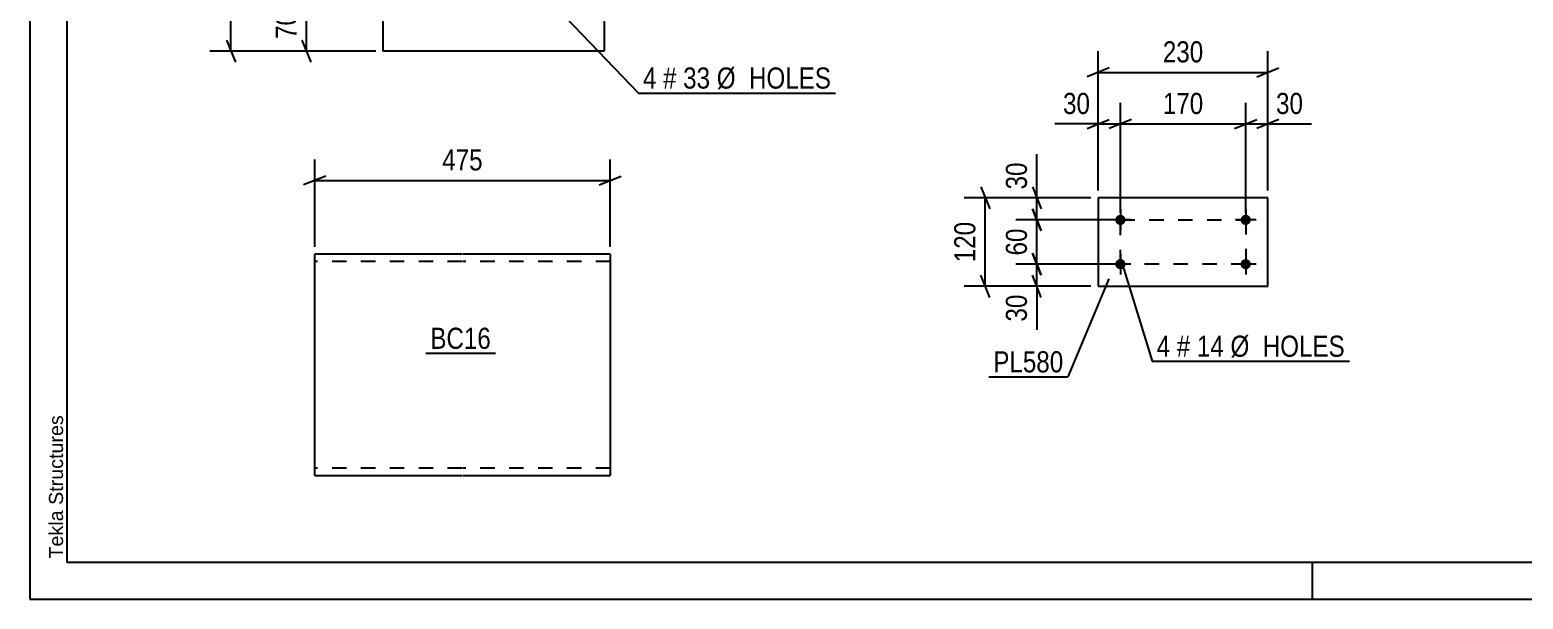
# Model space of a CAD drawing. Header units: millimetres. Extents: x 0 to 594, y 0 to 420.
# Drawn here: x 0 to 202.6, y 0 to 77.2 of the extents above; entities that cross this region are included whole.
import ezdxf

# ---------------------------------------------------------------- set-up
doc = ezdxf.new("R2010")
doc.units = ezdxf.units.MM
doc.linetypes.add('DXK_LINE_DOT2', pattern=[3.9198, 1.9599, -1.9599])
doc.styles.add('Arial', font='ARIAL.TTF', dxfattribs={"height": 0.2})
doc.styles.add('Arial Narrow', font='ARIALN.TTF', dxfattribs={"height": 0.2})

# ---------------------------------------------------------------- blocks, each defined once
blk = doc.blocks.new('Unknown-284935137-1132')
at = {"color": 5, "linetype": 'Continuous'}
for p, q in [((0, 420), (0, 0)), ((5, 415), (5, 5)), ((5, 5), (589, 5)), ((174, 0), (174, 5)), ((0, 0), (594, 0))]:
    blk.add_line(p, q, dxfattribs=at)
at = {"color": 174, "linetype": 'Continuous', "style": 'Arial'}
blk.add_text('Tekla Structures', height=1.9102, rotation=90, dxfattribs=at).set_placement((4.5, 5.5))
blk = doc.blocks.new('Part-284935137-10054 - 10053')
at = {"color": 2, "linetype": 'Continuous'}
for p, q in [((58.64, 46.75), (38.64, 46.75)), ((38.64, 16.75), (38.64, 46.75)), ((78.74, 46.75), (58.74, 46.75)), ((78.74, 46.75), (78.74, 16.75)), ((38.64, 16.75), (58.64, 16.75)), ((58.74, 16.75), (78.74, 16.75))]:
    blk.add_line(p, q, dxfattribs=at)
at = {"color": 7, "linetype": 'DXK_LINE_DOT2'}
for p, q in [((58.64, 45.75), (38.64, 45.75)), ((78.74, 45.75), (58.74, 45.75)), ((38.64, 17.75), (38.64, 17.83)), ((58.64, 17.75), (38.64, 17.75)), ((78.74, 17.75), (58.74, 17.75)), ((78.74, 17.75), (78.74, 17.83))]:
    blk.add_line(p, q, dxfattribs=at)
blk = doc.blocks.new('Part-284935137-10062 - 10061')
at = {"color": 2, "linetype": 'Continuous'}
for p, q in [((47.93, 74.26), (47.93, 118.26)), ((47.93, 118.26), (77.93, 118.26)), ((77.93, 118.26), (77.93, 74.26)), ((77.93, 74.26), (47.93, 74.26))]:
    blk.add_line(p, q, dxfattribs=at)
blk = doc.blocks.new('Part-284935137-10135 - 10134')
at = {"color": 2, "linetype": 'Continuous'}
for p, q in [((167.95, 54.4), (144.95, 54.4)), ((144.95, 54.4), (144.95, 42.4)), ((167.95, 42.4), (167.95, 54.4)), ((144.95, 42.4), (167.95, 42.4))]:
    blk.add_line(p, q, dxfattribs=at)
blk = doc.blocks.new('Bolt-284935137-10136 - 10134')
at = {"linetype": 'Continuous'}
for points in [[(147.95, 50.7, -1), (147.95, 52.1, -1)], [(164.95, 50.7, -1), (164.95, 52.1, -1)], [(147.95, 44.7, -1), (147.95, 46.1, -1)], [(164.95, 44.7, -1), (164.95, 46.1, -1)]]:
    blk.add_hatch(color=1, dxfattribs=at).paths.add_polyline_path(points)
at = {"color": 1, "linetype": 'Continuous'}
for p, q in [((147.95, 52.8), (147.95, 50)), ((164.95, 52.8), (164.95, 50)), ((149.35, 51.4), (146.55, 51.4)), ((166.35, 51.4), (163.55, 51.4)), ((147.95, 46.8), (147.95, 44)), ((164.95, 46.8), (164.95, 44)), ((149.35, 45.4), (146.55, 45.4)), ((166.35, 45.4), (163.55, 45.4))]:
    blk.add_line(p, q, dxfattribs=at)
blk = doc.blocks.new('Rectangle-284935137-12841 - 10134')
at = {"color": 1, "linetype": 'DXK_LINE_DOT2'}
blk.add_lwpolyline([(147.95, 51.4), (164.95, 51.4), (164.95, 45.4), (147.95, 45.4), (147.95, 51.4)], close=True, dxfattribs=at)
blk = doc.blocks.new('StraightDimension-284935137-10574 - 10053')
at = {"color": 7, "linetype": 'Continuous'}
for p, q in [((38.64, 47.75), (38.64, 59.6)), ((78.74, 47.75), (78.74, 59.6)), ((40.14, 57.35), (37.14, 56.15)), ((38.64, 56.75), (78.74, 56.75)), ((77.24, 56.15), (80.24, 57.35))]:
    blk.add_line(p, q, dxfattribs=at)
at = {"color": 0}
blk.add_wipeout([(62.03, 57.5), (62.03, 61.7), (55.35, 61.7), (55.35, 57.5)], dxfattribs=at)
at = {"color": 3, "style": 'Arial Narrow'}
blk.add_text('475', height=2.863, dxfattribs=at).set_placement((55.95, 58.1))
blk = doc.blocks.new('StraightDimension-284935137-10580 - 10061')
at = {"color": 7, "linetype": 'Continuous'}
for p, q in [((54.43, 81.26), (34.7, 81.26)), ((36.95, 82.76), (38.15, 79.76)), ((37.55, 74.26), (37.55, 81.26)), ((38.15, 72.76), (36.95, 75.76)), ((46.93, 74.26), (34.7, 74.26))]:
    blk.add_line(p, q, dxfattribs=at)
at = {"color": 0}
blk.add_wipeout([(36.8, 80.19), (32.6, 80.19), (32.6, 75.33), (36.8, 75.33)], dxfattribs=at)
at = {"color": 3, "style": 'Arial Narrow'}
blk.add_text('70', height=2.863, rotation=90.0002, dxfattribs=at).set_placement((36.2, 75.93))
blk = doc.blocks.new('StraightDimension-284935137-10590 - 10061')
at = {"color": 7, "linetype": 'Continuous'}
for p, q in [((27.88, 116.76), (26.68, 119.76)), ((46.93, 118.26), (24.43, 118.26)), ((27.28, 74.26), (27.28, 118.26)), ((26.68, 75.76), (27.88, 72.76)), ((46.93, 74.26), (24.43, 74.26))]:
    blk.add_line(p, q, dxfattribs=at)
at = {"color": 0}
blk.add_wipeout([(26.53, 99.6), (22.33, 99.6), (22.33, 92.91), (26.53, 92.91)], dxfattribs=at)
at = {"color": 3, "style": 'Arial Narrow'}
blk.add_text('440', height=2.863, rotation=90.0002, dxfattribs=at).set_placement((25.93, 93.51))
blk = doc.blocks.new('StraightDimension-284935137-10725 - 10134')
at = {"color": 7, "linetype": 'Continuous'}
for p, q in [((136.02, 55.9), (137.22, 52.9)), ((143.95, 54.4), (133.77, 54.4)), ((137.22, 49.9), (136.02, 52.9)), ((136.62, 51.4), (136.62, 54.4)), ((146.95, 51.4), (133.77, 51.4))]:
    blk.add_line(p, q, dxfattribs=at)
at = {"color": 0}
blk.add_wipeout([(135.87, 59.79), (131.67, 59.79), (131.67, 54.93), (135.87, 54.93)], dxfattribs=at)
at = {"color": 7, "linetype": 'Continuous'}
blk.add_line((136.62, 54.4), (136.62, 60.31), dxfattribs=at)
blk.add_line((136.62, 54.4), (136.62, 60.31), dxfattribs=at)
at = {"color": 3, "style": 'Arial Narrow'}
blk.add_text('30', height=2.863, rotation=90.0002, dxfattribs=at).set_placement((135.27, 55.53))
blk = doc.blocks.new('StraightDimension-284935137-10726 - 10134')
at = {"color": 7, "linetype": 'Continuous'}
for p, q in [((136.02, 52.9), (137.22, 49.9)), ((146.95, 51.4), (133.77, 51.4)), ((136.62, 45.4), (136.62, 51.4)), ((137.22, 43.9), (136.02, 46.9)), ((146.95, 45.4), (133.77, 45.4))]:
    blk.add_line(p, q, dxfattribs=at)
at = {"color": 0}
blk.add_wipeout([(135.87, 50.83), (131.67, 50.83), (131.67, 45.98), (135.87, 45.98)], dxfattribs=at)
at = {"color": 3, "style": 'Arial Narrow'}
blk.add_text('60', height=2.863, rotation=90.0002, dxfattribs=at).set_placement((135.27, 46.58))
blk = doc.blocks.new('StraightDimension-284935137-10727 - 10134')
at = {"color": 7, "linetype": 'Continuous'}
for p, q in [((136.02, 46.9), (137.22, 43.9)), ((146.95, 45.4), (133.77, 45.4)), ((136.62, 42.4), (136.62, 45.4)), ((137.22, 40.9), (136.02, 43.9)), ((143.95, 42.4), (133.77, 42.4))]:
    blk.add_line(p, q, dxfattribs=at)
at = {"color": 0}
blk.add_wipeout([(135.87, 41.88), (131.67, 41.88), (131.67, 37.02), (135.87, 37.02)], dxfattribs=at)
at = {"color": 7, "linetype": 'Continuous'}
blk.add_line((136.62, 42.4), (136.62, 36.5), dxfattribs=at)
blk.add_line((136.62, 42.4), (136.62, 36.5), dxfattribs=at)
at = {"color": 3, "style": 'Arial Narrow'}
blk.add_text('30', height=2.863, rotation=90.0002, dxfattribs=at).set_placement((135.27, 37.62))
blk = doc.blocks.new('StraightDimension-284935137-10737 - 10134')
at = {"color": 7, "linetype": 'Continuous'}
for p, q in [((129.02, 55.9), (130.22, 52.9)), ((143.95, 54.4), (126.77, 54.4)), ((129.62, 42.4), (129.62, 54.4)), ((130.22, 40.9), (129.02, 43.9)), ((143.95, 42.4), (126.77, 42.4))]:
    blk.add_line(p, q, dxfattribs=at)
at = {"color": 0}
blk.add_wipeout([(128.87, 51.75), (124.67, 51.75), (124.67, 45.06), (128.87, 45.06)], dxfattribs=at)
at = {"color": 3, "style": 'Arial Narrow'}
blk.add_text('120', height=2.863, rotation=90.0002, dxfattribs=at).set_placement((128.27, 45.66))
blk = doc.blocks.new('StraightDimension-284935137-10741 - 10134')
at = {"color": 7, "linetype": 'Continuous'}
for p, q in [((164.95, 52.4), (164.95, 67.25)), ((167.95, 55.4), (167.95, 67.25)), ((163.45, 63.8), (166.45, 65)), ((169.45, 65), (166.45, 63.8)), ((164.95, 64.4), (167.95, 64.4))]:
    blk.add_line(p, q, dxfattribs=at)
at = {"color": 0}
blk.add_wipeout([(173.33, 65.15), (173.33, 69.35), (168.47, 69.35), (168.47, 65.15)], dxfattribs=at)
at = {"color": 7, "linetype": 'Continuous'}
blk.add_line((167.95, 64.4), (173.86, 64.4), dxfattribs=at)
blk.add_line((167.95, 64.4), (173.86, 64.4), dxfattribs=at)
at = {"color": 3, "style": 'Arial Narrow'}
blk.add_text('30', height=2.863, dxfattribs=at).set_placement((169.07, 65.75))
blk = doc.blocks.new('StraightDimension-284935137-10742 - 10134')
at = {"color": 7, "linetype": 'Continuous'}
for p, q in [((147.95, 52.4), (147.95, 67.25)), ((164.95, 52.4), (164.95, 67.25)), ((149.45, 65), (146.45, 63.8)), ((163.45, 63.8), (166.45, 65)), ((147.95, 64.4), (164.95, 64.4))]:
    blk.add_line(p, q, dxfattribs=at)
at = {"color": 0}
blk.add_wipeout([(159.79, 65.15), (159.79, 69.35), (153.11, 69.35), (153.11, 65.15)], dxfattribs=at)
at = {"color": 3, "style": 'Arial Narrow'}
blk.add_text('170', height=2.863, dxfattribs=at).set_placement((153.71, 65.75))
blk = doc.blocks.new('StraightDimension-284935137-10743 - 10134')
at = {"color": 7, "linetype": 'Continuous'}
for p, q in [((144.95, 55.4), (144.95, 67.25)), ((147.95, 52.4), (147.95, 67.25)), ((143.45, 63.8), (146.45, 65)), ((149.45, 65), (146.45, 63.8)), ((144.95, 64.4), (147.95, 64.4))]:
    blk.add_line(p, q, dxfattribs=at)
at = {"color": 0}
blk.add_wipeout([(144.42, 65.15), (144.42, 69.35), (139.57, 69.35), (139.57, 65.15)], dxfattribs=at)
at = {"color": 7, "linetype": 'Continuous'}
blk.add_line((144.95, 64.4), (139.04, 64.4), dxfattribs=at)
blk.add_line((144.95, 64.4), (139.04, 64.4), dxfattribs=at)
at = {"color": 3, "style": 'Arial Narrow'}
blk.add_text('30', height=2.863, dxfattribs=at).set_placement((140.17, 65.75))
blk = doc.blocks.new('StraightDimension-284935137-10753 - 10134')
at = {"color": 7, "linetype": 'Continuous'}
for p, q in [((144.95, 55.4), (144.95, 74.25)), ((167.95, 55.4), (167.95, 74.25)), ((146.45, 72), (143.45, 70.8)), ((144.95, 71.4), (167.95, 71.4)), ((166.45, 70.8), (169.45, 72))]:
    blk.add_line(p, q, dxfattribs=at)
at = {"color": 0}
blk.add_wipeout([(159.79, 72.15), (159.79, 76.35), (153.11, 76.35), (153.11, 72.15)], dxfattribs=at)
at = {"color": 3, "style": 'Arial Narrow'}
blk.add_text('230', height=2.863, dxfattribs=at).set_placement((153.71, 72.75))
blk = doc.blocks.new('Mark-284935137-10846 - 10053')
at = {"color": 0}
blk.add_wipeout([(62.55, 33.92), (62.55, 36.92), (54.33, 36.92), (54.33, 33.92)], dxfattribs=at)
blk.add_wipeout([(62.55, 33.92), (62.55, 36.92), (54.33, 36.92), (54.33, 33.92)], dxfattribs=at)
at = {"color": 30, "linetype": 'Continuous'}
blk.add_line((53.73, 33.32), (63.15, 33.32), dxfattribs=at)
at = {"color": 3, "style": 'Arial Narrow'}
blk.add_text('BC16', height=2.863, dxfattribs=at).set_placement((54.33, 33.92))
blk = doc.blocks.new('Mark-284935137-10849 - 10061')
at = {"color": 0}
blk.add_wipeout([(85.01, 69.2), (85.01, 72.2), (83.18, 72.2), (83.18, 69.2)], dxfattribs=at)
blk.add_wipeout([(85.01, 69.2), (85.01, 72.2), (83.18, 72.2), (83.18, 69.2)], dxfattribs=at)
at = {"color": 7, "linetype": 'Continuous'}
blk.add_line((70.56, 81.11), (82.58, 68.6), dxfattribs=at)
at = {"color": 0}
blk.add_wipeout([(87.73, 69.2), (87.73, 72.2), (85.91, 72.2), (85.91, 69.2)], dxfattribs=at)
blk.add_wipeout([(87.73, 69.2), (87.73, 72.2), (85.91, 72.2), (85.91, 69.2)], dxfattribs=at)
at = {"color": 3, "style": 'Arial Narrow'}
blk.add_text('4', height=2.86, dxfattribs=at).set_placement((83.18, 69.2))
at = {"color": 0}
blk.add_wipeout([(92.29, 69.2), (92.29, 72.2), (88.63, 72.2), (88.63, 69.2)], dxfattribs=at)
blk.add_wipeout([(92.29, 69.2), (92.29, 72.2), (88.63, 72.2), (88.63, 69.2)], dxfattribs=at)
at = {"color": 3, "style": 'Arial Narrow'}
for s, height, p in [('#', 2.86, (85.91, 69.2)), ('33', 2.863, (88.63, 69.2))]:
    blk.add_text(s, height=height, dxfattribs=at).set_placement(p)
at = {"color": 0}
blk.add_wipeout([(108.72, 69.2), (108.72, 72.2), (93.19, 72.2), (93.19, 69.2)], dxfattribs=at)
blk.add_wipeout([(108.72, 69.2), (108.72, 72.2), (93.19, 72.2), (93.19, 69.2)], dxfattribs=at)
at = {"color": 7, "linetype": 'Continuous'}
blk.add_line((82.58, 68.6), (109.32, 68.6), dxfattribs=at)
at = {"color": 3, "style": 'Arial Narrow'}
blk.add_text('Ø  HOLES', height=2.863, dxfattribs=at).set_placement((93.19, 69.2))
blk = doc.blocks.new('Mark-284935137-10869 - 10134')
at = {"color": 0}
blk.add_wipeout([(140.21, 30.73), (140.21, 33.73), (130.71, 33.73), (130.71, 30.73)], dxfattribs=at)
blk.add_wipeout([(140.21, 30.73), (140.21, 33.73), (130.71, 33.73), (130.71, 30.73)], dxfattribs=at)
at = {"color": 30, "linetype": 'Continuous'}
for p in [(146.37, 43.41), (130.11, 30.13)]:
    blk.add_line(p, (140.81, 30.13), dxfattribs=at)
at = {"color": 3, "style": 'Arial Narrow'}
blk.add_text('PL580', height=2.863, dxfattribs=at).set_placement((130.71, 30.73))
blk = doc.blocks.new('Mark-284935137-10872 - 10134')
at = {"color": 0}
blk.add_wipeout([(154.7, 32.85), (154.7, 35.85), (152.88, 35.85), (152.88, 32.85)], dxfattribs=at)
blk.add_wipeout([(154.7, 32.85), (154.7, 35.85), (152.88, 35.85), (152.88, 32.85)], dxfattribs=at)
at = {"color": 7, "linetype": 'Continuous'}
blk.add_line((148.22, 45.29), (152.28, 32.25), dxfattribs=at)
at = {"color": 0}
blk.add_wipeout([(157.43, 32.85), (157.43, 35.85), (155.6, 35.85), (155.6, 32.85)], dxfattribs=at)
blk.add_wipeout([(157.43, 32.85), (157.43, 35.85), (155.6, 35.85), (155.6, 32.85)], dxfattribs=at)
at = {"color": 3, "style": 'Arial Narrow'}
blk.add_text('4', height=2.86, dxfattribs=at).set_placement((152.88, 32.85))
at = {"color": 0}
blk.add_wipeout([(161.99, 32.85), (161.99, 35.85), (158.33, 35.85), (158.33, 32.85)], dxfattribs=at)
blk.add_wipeout([(161.99, 32.85), (161.99, 35.85), (158.33, 35.85), (158.33, 32.85)], dxfattribs=at)
at = {"color": 3, "style": 'Arial Narrow'}
blk.add_text('#', height=2.86, dxfattribs=at).set_placement((155.6, 32.85))
at = {"color": 0}
blk.add_wipeout([(178.42, 32.85), (178.42, 35.85), (162.89, 35.85), (162.89, 32.85)], dxfattribs=at)
blk.add_wipeout([(178.42, 32.85), (178.42, 35.85), (162.89, 35.85), (162.89, 32.85)], dxfattribs=at)
at = {"color": 7, "linetype": 'Continuous'}
blk.add_line((152.28, 32.25), (179.02, 32.25), dxfattribs=at)
at = {"color": 3, "style": 'Arial Narrow'}
for s, p in [('14', (158.33, 32.85)), ('Ø  HOLES', (162.89, 32.85))]:
    blk.add_text(s, height=2.863, dxfattribs=at).set_placement(p)

msp = doc.modelspace()

# ---------------------------------------------------------------- block references
for name in ['Unknown-284935137-1132', 'Part-284935137-10062 - 10061', 'Part-284935137-10135 - 10134', 'Bolt-284935137-10136 - 10134', 'Rectangle-284935137-12841 - 10134', 'Part-284935137-10054 - 10053']:
    msp.add_blockref(name, (0, 0))

# ---------------------------------------------------------------- next in the draw order: block references
for name in ['StraightDimension-284935137-10580 - 10061', 'Mark-284935137-10849 - 10061', 'StraightDimension-284935137-10741 - 10134', 'StraightDimension-284935137-10574 - 10053', 'StraightDimension-284935137-10725 - 10134', 'Mark-284935137-10872 - 10134', 'Mark-284935137-10846 - 10053']:
    msp.add_blockref(name, (0, 0))

# ---------------------------------------------------------------- next in the draw order: block references
for name in ['StraightDimension-284935137-10590 - 10061', 'StraightDimension-284935137-10726 - 10134']:
    msp.add_blockref(name, (0, 0))

# ---------------------------------------------------------------- next in the draw order: block references
for name in ['StraightDimension-284935137-10742 - 10134', 'StraightDimension-284935137-10727 - 10134']:
    msp.add_blockref(name, (0, 0))

# ---------------------------------------------------------------- next in the draw order: block references
msp.add_blockref('StraightDimension-284935137-10737 - 10134', (0, 0))

# ---------------------------------------------------------------- next in the draw order: block references
for name in ['StraightDimension-284935137-10743 - 10134', 'Mark-284935137-10869 - 10134']:
    msp.add_blockref(name, (0, 0))

# ---------------------------------------------------------------- next in the draw order: block references
msp.add_blockref('StraightDimension-284935137-10753 - 10134', (0, 0))

doc.saveas('drawing.dxf')
